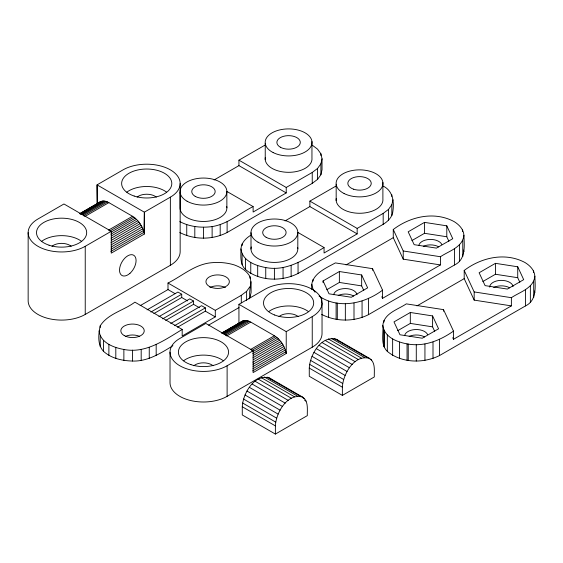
<?xml version="1.0" encoding="UTF-8"?>
<svg xmlns="http://www.w3.org/2000/svg" width="563" height="563" viewBox="0 0 563 563"><rect width="100%" height="100%" fill="white"/><g stroke="black" fill="none" stroke-linecap="round" stroke-linejoin="round"><path stroke-width="0.84" d="M242.28 406.767C242.864 393.769 254.202 373.558 269.536 377.998L302.641 397.112C308.714 401.123 307.109 409.484 307.314 415.635L275.384 434.073L242.28 414.959L242.28 406.767L275.384 425.881L275.384 434.073M275.384 425.881C275.969 412.876 287.306 392.671 302.641 397.112M309.27 368.089C309.854 355.091 321.191 334.879 336.519 339.327L369.624 358.434C375.704 362.452 374.099 370.806 374.304 376.964L342.374 395.395L309.27 376.281L309.27 368.089L342.374 387.203L342.374 395.395M342.374 387.203C342.958 374.205 354.296 353.993 369.624 358.434M172.897 345.731C160.582 353.29 147.59 361.594 132.53 361.045C122.234 360.784 111.411 358.476 103.571 351.389C97.188 344.612 98.441 334.204 100.228 325.815C107.962 313.612 123.874 310.487 134.895 302.148L182.187 329.446L182.187 336.005L215.291 316.892L215.291 310.34L167.999 283.034L167.999 289.586L140.159 305.66M383.178 186.107C392.636 190.568 394.255 201.322 392.974 210.675C392.615 216.769 388.104 221.287 383.178 224.327L298.052 273.477C281.746 281.676 259.86 281.472 245.447 269.48C239.754 264.103 240.964 255.947 240.964 248.902C241.323 242.808 245.834 238.297 250.76 235.25M249.001 298.918L249.958 297.588C248.543 290.466 252.259 283.506 249.958 276.672C246.707 270.662 240.577 267.235 234.377 264.948C226.164 262.428 217.501 261.886 209 263.02C193.616 265.412 181.553 276.271 167.999 283.034M249.958 297.588L251.098 292.591L251.098 281.669M179.822 232.519C194.362 240.007 212.575 240.007 227.114 232.519L312.24 183.376L317.553 179.372L320.896 174.72L320.896 163.798L322.036 158.801L320.896 153.805L317.553 149.146L312.24 145.148M320.896 174.72L322.036 169.723L322.036 158.801M311.902 289.572C309.291 275.018 325.14 268.537 335.372 262.914L372.579 268.671L382.551 290.156L382.551 298.348L440.442 264.92L440.442 256.735C448.908 250.971 462.772 247.333 463.912 235.25C463.553 229.155 459.042 224.644 454.116 221.597C434.362 211.005 410.476 216.452 393.263 229.493L393.263 237.685L403.235 259.17L440.442 264.92M391.834 215.671L391.834 204.749L392.974 199.752M534.85 276.208C535.3 286.729 536.94 300.501 525.434 305.955L439.436 355.605C423.228 363.599 401.602 363.226 387.323 351.389C380.243 344.591 383.593 333.943 382.84 325.351C383.98 313.274 397.844 309.629 406.31 303.872L443.517 309.629L453.489 331.107L453.489 339.299L511.38 305.878L511.38 297.686C519.846 291.93 533.71 288.284 534.85 276.208C534.491 270.113 529.98 265.595 525.054 262.555C505.3 251.957 481.414 257.404 464.201 270.451L464.201 278.643L474.173 300.121L511.38 305.878M321.698 314.435C336.069 321.839 354.071 321.945 368.498 314.654L454.496 264.997C466.002 259.543 464.362 245.778 463.912 235.25M286.229 187.465L286.229 192.926L238.937 165.628L238.937 160.166L286.229 187.465L312.24 172.454L317.553 168.45L320.896 163.798M215.291 310.34L241.302 295.322L246.615 291.317L249.958 286.666M357.167 228.423L357.167 233.884L309.875 206.579L309.875 201.118L357.167 228.423L383.178 213.405L388.491 209.408L391.834 204.749M98.595 203.271C101.058 200.041 105.802 200.688 108.87 202.624L132.516 216.276C138.758 220.133 142.911 226.903 144.353 234.018L111.249 253.132L111.249 231.287L63.957 203.982L37.946 219A33.442 19.304 0 0 0 37.946 246.305A33.442 19.304 0 0 0 85.238 246.305L111.249 231.287M240.471 322.726C242.934 319.502 247.678 320.143 250.746 322.085L274.392 335.738C280.634 339.588 284.787 346.365 286.229 353.48L253.125 372.586L253.125 350.749L205.833 323.444L179.822 338.462A33.442 19.304 0 0 0 179.822 365.76A33.442 19.304 0 0 0 227.114 365.76L253.125 350.749M382.551 290.156C364.81 303.647 338.37 309.537 319.038 296.054M453.489 331.107C440.203 340.495 424.122 346.963 407.626 344C397.394 342.177 384.128 337.265 382.84 325.351M79.981 213.511L100.284 201.786M79.826 213.729L101.298 201.322M80.6 213.644L102.41 201.054M80.284 214.44L103.599 200.977M81.544 214.559L104.859 201.097M82.852 214.876L106.168 201.42M83.444 215.826L107.512 201.927M84.802 216.523L108.87 202.624M108.448 230.176L132.516 216.276M109.806 231.048L133.874 217.149M97.061 204.095L97.061 184.868L123.072 169.85A33.442 19.304 0 0 1 170.364 169.85A33.442 19.304 0 0 1 170.364 197.156L144.353 212.174L143.966 232.301L110.876 251.401M111.15 232.083L135.219 218.191M110.953 234.145L136.528 219.38M238.937 160.166L264.948 145.148M111.46 235.911L137.787 220.71M111.15 238.226L138.977 222.16M214.109 179.963L238.937 165.628M111.509 240.218L140.088 223.715M111.017 242.716L141.102 225.348M111.171 244.849L142.003 227.051M111.207 247.023L142.791 228.789M111.108 249.212L143.445 230.541M179.822 221.597C189.668 226.861 201.167 228.036 212.124 226.593C227.508 224.201 239.571 213.342 253.125 206.579L253.125 212.04L286.229 192.926M28.15 232.653L28.15 300.783A33.442 19.304 0 0 0 48.791 318.616A33.442 19.304 0 0 0 85.238 314.435L170.364 265.286A33.442 19.304 0 0 0 180.16 251.633L180.16 183.503M309.875 201.118L335.886 186.107M285.047 220.914L309.875 206.579M147.084 309.854L177.929 292.042L181.715 294.224L181.715 297.503L153.875 313.577M150.863 312.036L181.715 294.224M158.907 316.68L189.752 298.869L193.538 301.05L193.538 304.33L165.698 320.403M162.686 318.862L193.538 301.05M170.73 323.507L201.575 305.695L205.361 307.877L205.361 311.156L177.521 327.23M174.509 325.688L205.361 307.877M99.088 330.812C100.376 342.726 113.642 347.638 123.874 349.461C145.669 353.789 164.642 340.087 182.187 329.446M240.964 248.902C242.252 260.817 255.518 265.722 265.75 267.552C287.545 271.873 306.518 258.178 324.063 247.537L324.063 252.998L357.167 233.884M238.937 323.549L238.937 304.33L264.948 289.312A33.442 19.304 0 0 1 312.24 289.312A33.442 19.304 0 0 1 312.24 316.617L312.24 347.195L227.114 396.345A33.442 19.304 0 0 1 190.667 400.532A33.442 19.304 0 0 1 170.026 382.692L170.026 352.114M208.62 325.111L239.022 307.56M221.857 332.965L242.16 321.248M221.702 333.183L243.174 320.783M222.476 333.099L244.286 320.509M222.913 333.458L245.475 320.431M223.42 334.021L246.735 320.558M224.728 334.338L248.044 320.875M346.041 264.948L393.263 237.685M225.32 335.281L249.388 321.389M226.678 335.977L250.746 322.085M323.056 280.951L339.369 271.528L361.657 274.976L367.632 287.848L351.319 297.264L329.031 293.816L323.056 280.951L323.056 282.633M424.502 222.385L408.182 231.801L414.157 244.673L436.445 248.121L452.758 238.698L446.79 225.833L424.502 222.385L424.502 233.307L411.891 240.584M326.765 289.734L339.369 282.45L361.657 285.898L363.768 290.438M250.324 349.63L274.392 335.738M251.689 350.503L275.75 336.611M238.937 304.33L286.229 331.635L312.24 316.617M253.026 351.544L277.095 337.652M252.836 353.606L278.404 338.842M253.336 355.366L279.663 340.172M253.026 357.688L280.853 341.621M253.385 359.673L281.964 343.177M252.893 362.178L282.978 344.809M253.047 364.31L283.886 346.505M253.083 366.485L284.667 348.244M252.984 368.674L285.321 350.003M252.752 370.862L285.842 351.755M416.979 305.906L464.201 278.643M410.314 312.486L393.994 321.902L399.969 334.774L422.257 338.222L438.57 328.799L432.602 315.934L410.314 312.486L410.314 323.408L397.703 330.685M495.44 263.336L479.12 272.759L485.095 285.624L507.383 289.072L523.696 279.656L517.728 266.785L495.44 263.336L495.44 274.258L482.829 281.542M424.502 233.307L446.79 236.756L448.894 241.295M393.263 229.493L403.235 250.978L440.442 256.735M495.44 274.258L517.728 277.707L519.832 282.253M464.201 270.451L474.173 291.93L511.38 297.686M410.314 323.408L432.602 326.857L434.706 331.396M253.125 206.579L226.854 191.413L226.875 207.803M297.792 232.371L324.063 247.537M334.098 338.426L367.21 357.54M370.109 359.215L371.608 360.081M331.34 338.321L364.444 357.428M328.349 338.996L361.453 358.11M325.231 340.439L358.335 359.553M322.12 342.593L355.225 361.706M319.122 345.372L352.227 364.486M316.364 348.666L349.468 367.78M313.943 352.361L347.047 371.467M311.958 356.295L345.063 375.408M310.487 360.334L343.592 379.448M309.58 364.317L342.684 383.431M167.999 289.586L175.093 293.682M181.715 297.503L187.563 300.881M193.538 304.33L199.386 307.708M205.361 311.156L215.291 316.892M267.115 377.104L300.86 396.584M302.366 397.457L304.625 398.759M264.357 376.992L297.461 396.106M304.59 400.223L306.096 401.095M261.359 377.674L294.463 396.788M258.248 379.117L291.353 398.231M255.13 381.271L288.235 400.384M252.14 384.043L285.244 403.157M249.374 387.344L282.478 406.458M246.96 391.032L280.064 410.145M244.975 394.973L278.08 414.087M243.498 399.012L276.602 418.126M242.59 402.995L275.694 422.102M336.519 339.327L338.504 340.974M269.536 377.998L271.521 379.645M315.055 292.197L313.042 289.396L311.902 284.399M452.751 337.709L453.489 339.299M381.813 296.75L382.551 298.348M534.498 291.043L534.85 292.591M463.56 250.085L463.912 251.633M97.392 203.715L97.061 184.868L144.353 212.174L144.353 234.018M533.71 281.204L533.71 297.588M533.471 270.873L533.471 272.598M530.367 285.856L530.367 302.24M525.434 289.572L525.434 305.955M517.728 266.785L517.728 277.707M474.173 291.93L474.173 300.121M462.772 240.246L462.772 256.629M462.533 229.922L462.533 231.646M459.429 244.905L459.429 261.288M454.496 248.614L454.496 264.997M446.79 225.833L446.79 236.756M443.517 309.629L443.517 311.269M439.436 339.229L439.436 355.605M433.003 342.072L433.003 358.455M432.602 315.934L432.602 326.857M424.938 344L424.938 360.383M416.282 344.662L416.282 361.045M408.245 344.049L408.245 360.433M407.049 343.866L407.049 360.25M403.235 250.978L403.235 259.17M399.561 342.072L399.561 358.455M392.636 339.003L392.636 355.387M391.834 194.756L391.834 196.438M388.491 209.408L388.491 220.33M387.323 335.006L387.323 351.389M384.219 330.685L384.219 347.068M383.98 320.354L383.98 322.078M383.903 329.995L383.903 346.372M383.178 213.405L383.178 224.327M382.889 182.503L382.889 198.887A23.407 13.512 0 0 1 359.201 213.271A23.407 13.512 0 0 1 336.224 198.507M372.579 268.671L372.579 270.31M368.498 298.27L368.498 314.654M362.065 301.121L362.065 317.497M361.657 274.976L361.657 285.898M354 303.049L354 319.432M345.344 303.703L345.344 320.087M339.369 271.528L339.369 282.45M337.307 303.091L337.307 319.474M336.174 184.242L336.174 200.625M336.111 302.908L336.111 319.291M328.623 301.121L328.623 317.497M322.036 302.964L322.036 333.542A33.442 19.304 0 0 1 312.24 347.195M321.698 298.052L321.698 302.359M320.896 153.805L320.896 155.479M317.553 168.45L317.553 179.372M313.042 279.403L313.042 281.127M312.24 172.454L312.24 183.376M311.951 141.545L311.951 157.929A23.407 13.512 0 0 1 288.263 172.313A23.407 13.512 0 0 1 265.286 157.549M298.052 262.555L298.052 273.477M297.813 232.371L297.813 248.755M291.127 265.623L291.127 276.546M286.229 331.635L286.229 353.48M283.062 267.552L283.062 278.474M274.406 268.206L274.406 279.128M265.75 267.552L265.75 278.474M265.236 143.291L265.236 159.667M257.685 265.623L257.685 276.546M250.999 232.667L250.999 249.05M250.76 262.555L250.76 273.477M249.958 276.672L249.958 278.347M246.615 291.317L246.615 300.565M245.447 258.558L245.447 269.48M242.104 243.906L242.104 245.588M242.104 253.899L242.104 264.821M241.302 295.322L241.302 302.88M227.114 221.597L227.114 232.519M227.114 365.76L227.114 396.345M220.189 224.665L220.189 235.587M212.124 226.593L212.124 237.516M203.468 227.255L203.468 238.177M194.812 226.593L194.812 237.516M186.747 224.665L186.747 235.587M180.061 192.574L180.061 208.092A23.407 13.512 0 0 0 204.946 221.435A23.407 13.512 0 0 0 226.72 206.389M170.364 197.156L170.364 265.286M156.176 344.465L156.176 355.387M149.251 347.533L149.251 358.455M141.186 349.461L141.186 360.383M132.53 350.123L132.53 361.045M123.874 349.461L123.874 360.383M115.809 347.533L115.809 358.455M108.884 344.465L108.884 355.387M103.571 340.467L103.571 351.389M100.228 325.815L100.228 327.497M100.228 335.808L100.228 346.731M85.238 246.305L85.238 314.435M404.621 335.689A11.703 6.756 0 0 1 415.262 329.545A11.703 6.756 0 0 1 427.591 334.528M409.16 336.378A11.703 6.756 0 0 1 424.558 336.956M489.704 287.13A11.703 6.756 0 0 1 500.901 280.374A11.703 6.756 0 0 1 513.069 286.539M493.688 287.51A11.703 6.756 0 0 1 509.684 287.813M297.658 247.347A23.407 13.512 0 0 1 274.04 262.414A23.407 13.512 0 0 1 251.246 246.932M333.683 294.731A11.703 6.756 0 0 1 345.344 288.559A11.703 6.756 0 0 1 357.005 294.731M338.222 295.42A11.703 6.756 0 0 1 353.62 296.004M418.809 245.588A11.703 6.756 0 0 1 429.449 239.444A11.703 6.756 0 0 1 441.779 244.426M423.348 246.27A11.703 6.756 0 0 1 438.746 246.854M52 246.249A11.703 6.756 0 0 1 71.177 246.249M137.126 197.106A11.703 6.756 0 0 1 156.303 197.106M126.816 192.166A25.082 14.483 0 0 1 166.613 192.166M41.69 241.309A25.082 14.483 0 0 1 81.487 241.309M193.876 365.711A11.703 6.756 0 0 1 213.053 365.711M279.002 316.561A11.703 6.756 0 0 1 298.186 316.561M268.699 311.62A25.082 14.483 0 0 1 308.489 311.62M183.573 360.77A25.082 14.483 0 0 1 223.363 360.77M125.401 336.378A11.703 6.756 0 0 1 139.652 336.378M209.936 287.51A11.703 6.756 0 0 1 225.376 287.51M266.13 237.297A11.703 6.756 0 0 0 285.708 234.271A11.703 6.756 0 0 0 271.38 225.995A11.703 6.756 0 0 0 266.13 237.297M353.684 189.224A11.703 6.756 0 0 0 371.235 183.369A11.703 6.756 0 0 0 353.684 177.521A11.703 6.756 0 0 0 353.684 189.224M344.084 193.524A23.407 13.512 0 0 0 382.488 186.022A23.407 13.512 0 0 0 352.03 170.568A23.407 13.512 0 0 0 344.084 193.524M258.03 242.181A23.407 13.512 0 0 0 297.081 235.876A23.407 13.512 0 0 0 268.108 219.507A23.407 13.512 0 0 0 258.03 242.181M129.94 273.344A11.703 6.756 -60 0 0 133.649 255.215A11.703 6.756 -60 0 0 119.806 267.495A11.703 6.756 -60 0 0 129.94 273.344M134.177 196.044A25.082 14.483 0 0 0 171.799 183.503A25.082 14.483 0 0 0 134.177 170.962A25.082 14.483 0 0 0 134.177 196.044M49.051 245.194A25.082 14.483 0 0 0 86.674 232.653A25.082 14.483 0 0 0 49.051 220.112A25.082 14.483 0 0 0 49.051 245.194M190.927 364.648A25.082 14.483 0 0 0 228.55 352.114A25.082 14.483 0 0 0 190.927 339.573A25.082 14.483 0 0 0 190.927 364.648M274.66 315.006A25.082 14.483 0 0 0 313.619 303.914A25.082 14.483 0 0 0 277.503 289.98A25.082 14.483 0 0 0 274.66 315.006M209.38 286.447A11.703 6.756 0 0 0 228.958 283.414A11.703 6.756 0 0 0 214.623 275.138A11.703 6.756 0 0 0 209.38 286.447M124.254 335.59A11.703 6.756 0 0 0 143.832 332.564A11.703 6.756 0 0 0 129.497 324.288A11.703 6.756 0 0 0 124.254 335.59M195.192 196.339A11.703 6.756 0 0 0 214.77 193.313A11.703 6.756 0 0 0 200.435 185.037A11.703 6.756 0 0 0 195.192 196.339M280.318 147.196A11.703 6.756 0 0 0 299.896 144.163A11.703 6.756 0 0 0 285.568 135.887A11.703 6.756 0 0 0 280.318 147.196M273.139 152.566A23.407 13.512 0 0 0 311.55 145.064A23.407 13.512 0 0 0 281.092 129.617A23.407 13.512 0 0 0 273.139 152.566M187.092 201.223A23.407 13.512 0 0 0 226.143 194.918A23.407 13.512 0 0 0 197.17 178.548A23.407 13.512 0 0 0 187.092 201.223"/></g></svg>
